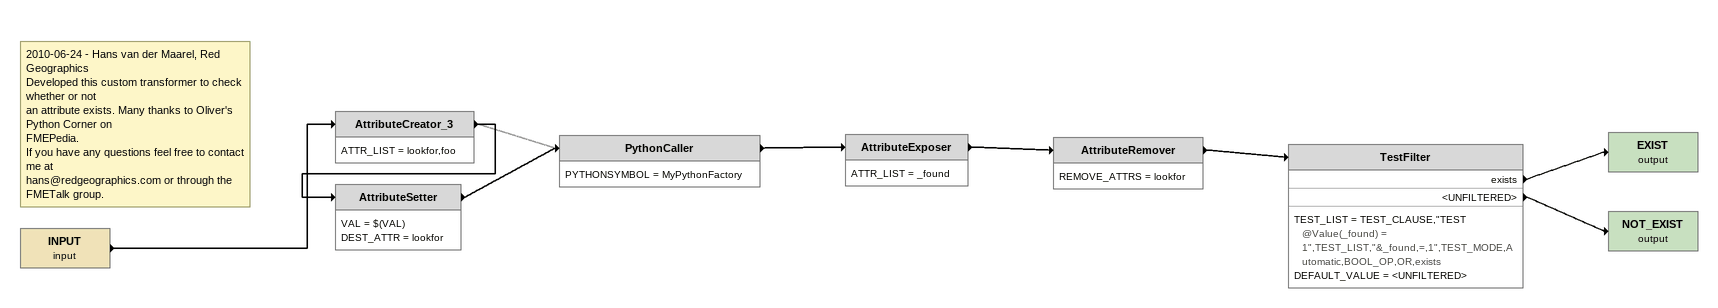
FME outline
Note: 2010-06-24 - Hans van der Maarel, Red Geographics / Developed this custom transformer to check whether or not / an attribute exists. Many thanks to Oliver's Python Corner on / FMEPedia. / If you have any questions feel free to contact me at / hans@redgeographics.com or through the FMETalk group.
INPUT (input)
    -> AttributeCreator_3
AttributeCreator_3
    ATTR_LIST = lookfor,foo
    -> PythonCaller [off]
    -> AttributeSetter
AttributeSetter
    VAL = $(VAL)
    DEST_ATTR = lookfor
    -> PythonCaller
PythonCaller
    PYTHONSYMBOL = MyPythonFactory
    -> AttributeExposer
AttributeExposer
    ATTR_LIST = _found
    -> AttributeRemover
AttributeRemover
    REMOVE_ATTRS = lookfor
    -> TestFilter
TestFilter
    TEST_LIST = TEST_CLAUSE,"TEST @Value(_found) = 1",TEST_LIST,"&_found,=,1",TEST_MODE,Automatic,BOOL_OP,OR,exists
    DEFAULT_VALUE = <UNFILTERED>
    exists -> EXIST (output)
    <UNFILTERED> -> NOT_EXIST (output)
EXIST (output)
NOT_EXIST (output)
